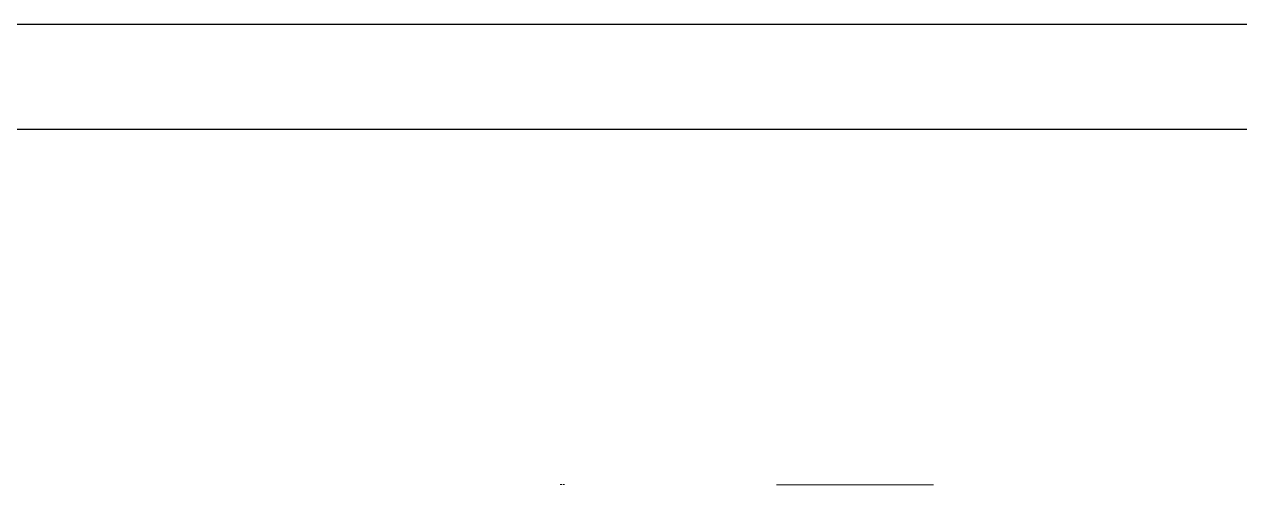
# Model space of a CAD drawing. Header units: millimetres. Extents: x 19537 to 50503, y 7619 to 29516.
# Drawn here: x 27686 to 36209, y 26286 to 29516 of the extents above; entities that cross this region are included whole.
import ezdxf

# ---------------------------------------------------------------- set-up
doc = ezdxf.new("R2010")
doc.units = ezdxf.units.MM
doc.layers.add('냉각탑_form', color=1, linetype='Continuous')

# ---------------------------------------------------------------- blocks, each defined once
blk = doc.blocks.new('4')
at = {"color": 7, "lineweight": 20, "ltscale": 0.005083}
for p, q in [((31443.3, 26287.6), (31455.5, 26287.6)), ((31474.8, 26287.6), (31462.6, 26287.6))]:
    blk.add_line(p, q, dxfattribs=at)
at = {"color": 7, "lineweight": 20, "ltscale": 0.459167}
blk.add_line((34061.8, 26286), (32959.8, 26286), dxfattribs=at)
at = {"color": 7, "lineweight": 20}
for centre, start, end in [((31455.5, 26284.8), 89.62908, 90), ((31462.6, 26284.8), 90, 90.37092)]:
    blk.add_arc(centre, 2.8, start, end, dxfattribs=at)

msp = doc.modelspace()

# ---------------------------------------------------------------- linework, layer by layer
at = {"layer": 'Defpoints'}
msp.add_lwpolyline([(19537.2, 29515.9), (50503, 29515.9), (50503, 7618.7), (19537.2, 7618.7)], close=True, dxfattribs=at)
at = {"layer": '냉각탑_form'}
msp.add_lwpolyline([(20274.5, 28778.6), (20274.5, 8356), (49765.7, 8356), (49765.7, 28778.6)], close=True, dxfattribs=at)

# ---------------------------------------------------------------- block references
msp.add_blockref('4', (0, 0))

doc.saveas('drawing.dxf')
